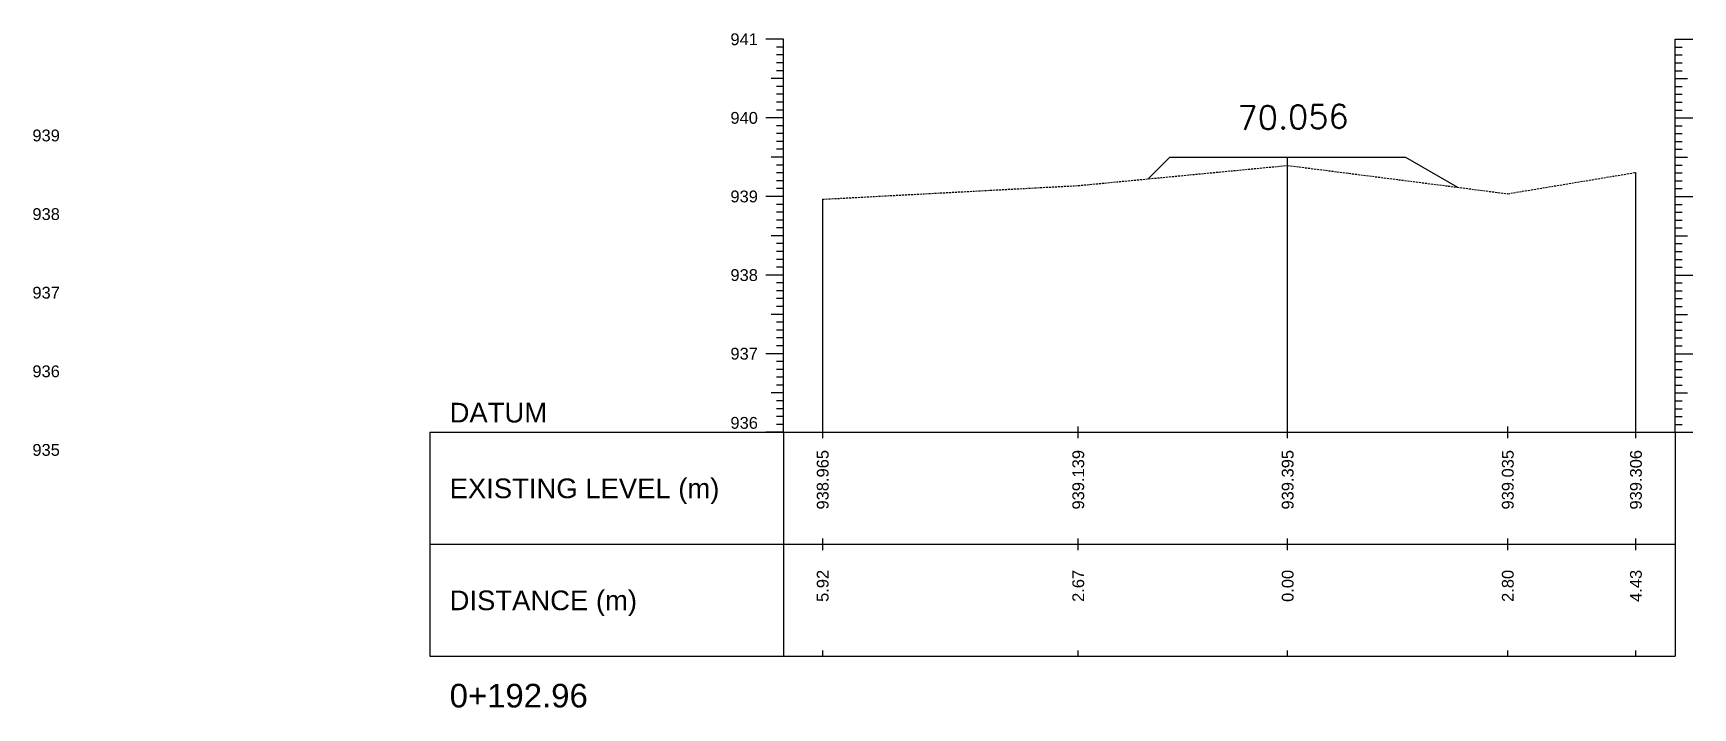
# Model space of a CAD drawing. Header units: millimetres. Extents: x 1849 to 4221, y 1726 to 2718.
# Drawn here: x 2060 to 2271.3, y 1794.6 to 1880.4 of the extents above; entities that cross this region are included whole.
import ezdxf
from ezdxf.enums import TextEntityAlignment as Align

# ---------------------------------------------------------------- set-up
doc = ezdxf.new("R2010")
doc.units = ezdxf.units.MM
doc.linetypes.add('CENTER', pattern=[2, 1.25, -0.25, 0.25, -0.25])
doc.linetypes.add('HIDDEN', pattern=[0.375, 0.25, -0.125])
for name, color, linetype in [('CL', 6, 'CENTER'), ('CS_Drawing', 7, 'Continuous'), ('GL', 3, 'HIDDEN')]:
    doc.layers.add(name, color=color, linetype=linetype)
doc.styles.add('romans', font='romans.shx')
doc.styles.get("Standard").update_dxf_attribs({"font": 'arial.ttf'})

msp = doc.modelspace()

# ---------------------------------------------------------------- linework, layer by layer
for p, q in [((2204.7, 1864.63), (2201.94, 1861.87)), ((2204.7, 1864.63), (2234.7, 1864.63)), ((2219.7, 1829.63), (2219.7, 1864.63)), ((2219.7, 1864.63), (2219.7, 1864.63)), ((2234.7, 1864.63), (2241.33, 1860.8))]:
    msp.add_line(p, q)
at = {"layer": 'CL', "ltscale": 10}
msp.add_line((2219.7, 1834.63), (2219.7, 1864.63), dxfattribs=at)
at = {"layer": 'CS_Drawing'}
for p, q in [((2155.5, 1879.63), (2153.25, 1879.63)), ((2155.5, 1879.63), (2153.92, 1879.63)), ((2155.5, 1879.63), (2154.6, 1879.63)), ((2155.5, 1878.63), (2154.6, 1878.63)), ((2155.5, 1829.63), (2155.5, 1879.63)), ((2269.04, 1879.63), (2271.29, 1879.63)), ((2269.04, 1879.63), (2270.61, 1879.63)), ((2269.04, 1879.63), (2269.94, 1879.63)), ((2269.04, 1829.63), (2269.04, 1879.63)), ((2269.04, 1878.63), (2269.94, 1878.63)), ((2155.5, 1877.63), (2154.6, 1877.63)), ((2155.5, 1876.63), (2154.6, 1876.63)), ((2269.04, 1877.63), (2269.94, 1877.63)), ((2269.04, 1876.63), (2269.94, 1876.63)), ((2155.5, 1874.63), (2153.92, 1874.63)), ((2155.5, 1875.63), (2154.6, 1875.63)), ((2155.5, 1874.63), (2154.6, 1874.63)), ((2269.04, 1875.63), (2269.94, 1875.63)), ((2269.04, 1874.63), (2270.61, 1874.63)), ((2269.04, 1874.63), (2269.94, 1874.63)), ((2155.5, 1873.63), (2154.6, 1873.63)), ((2155.5, 1872.63), (2154.6, 1872.63)), ((2269.04, 1873.63), (2269.94, 1873.63)), ((2269.04, 1872.63), (2269.94, 1872.63)), ((2155.5, 1871.63), (2154.6, 1871.63)), ((2155.5, 1870.63), (2154.6, 1870.63)), ((2269.04, 1871.63), (2269.94, 1871.63)), ((2269.04, 1870.63), (2269.94, 1870.63)), ((2155.5, 1869.63), (2153.25, 1869.63)), ((2155.5, 1869.63), (2153.92, 1869.63)), ((2155.5, 1869.63), (2154.6, 1869.63)), ((2155.5, 1868.63), (2154.6, 1868.63)), ((2269.04, 1869.63), (2271.29, 1869.63)), ((2269.04, 1869.63), (2270.61, 1869.63)), ((2269.04, 1869.63), (2269.94, 1869.63)), ((2269.04, 1868.63), (2269.94, 1868.63)), ((2155.5, 1867.63), (2154.6, 1867.63)), ((2155.5, 1866.63), (2154.6, 1866.63)), ((2269.04, 1867.63), (2269.94, 1867.63)), ((2269.04, 1866.63), (2269.94, 1866.63)), ((2155.5, 1864.63), (2153.92, 1864.63)), ((2155.5, 1865.63), (2154.6, 1865.63)), ((2155.5, 1864.63), (2154.6, 1864.63)), ((2269.04, 1865.63), (2269.94, 1865.63)), ((2269.04, 1864.63), (2270.61, 1864.63)), ((2269.04, 1864.63), (2269.94, 1864.63)), ((2155.5, 1863.63), (2154.6, 1863.63)), ((2155.5, 1862.63), (2154.6, 1862.63)), ((2155.5, 1861.63), (2154.6, 1861.63)), ((2264.04, 1829.63), (2264.04, 1862.69)), ((2269.04, 1863.63), (2269.94, 1863.63)), ((2269.04, 1862.63), (2269.94, 1862.63)), ((2269.04, 1861.63), (2269.94, 1861.63)), ((2155.5, 1859.63), (2153.25, 1859.63)), ((2155.5, 1859.63), (2153.92, 1859.63)), ((2155.5, 1860.63), (2154.6, 1860.63)), ((2155.5, 1859.63), (2154.6, 1859.63)), ((2269.04, 1860.63), (2269.94, 1860.63)), ((2269.04, 1859.63), (2271.29, 1859.63)), ((2269.04, 1859.63), (2270.61, 1859.63)), ((2269.04, 1859.63), (2269.94, 1859.63)), ((2155.5, 1858.63), (2154.6, 1858.63)), ((2155.5, 1857.63), (2154.6, 1857.63)), ((2160.5, 1829.63), (2160.5, 1859.28)), ((2269.04, 1858.63), (2269.94, 1858.63)), ((2269.04, 1857.63), (2269.94, 1857.63)), ((2155.5, 1856.63), (2154.6, 1856.63)), ((2155.5, 1855.63), (2154.6, 1855.63)), ((2269.04, 1856.63), (2269.94, 1856.63)), ((2269.04, 1855.63), (2269.94, 1855.63)), ((2155.5, 1854.63), (2153.92, 1854.63)), ((2155.5, 1854.63), (2154.6, 1854.63)), ((2155.5, 1853.63), (2154.6, 1853.63)), ((2269.04, 1854.63), (2270.61, 1854.63)), ((2269.04, 1854.63), (2269.94, 1854.63)), ((2269.04, 1853.63), (2269.94, 1853.63)), ((2155.5, 1852.63), (2154.6, 1852.63)), ((2155.5, 1851.63), (2154.6, 1851.63)), ((2269.04, 1852.63), (2269.94, 1852.63)), ((2269.04, 1851.63), (2269.94, 1851.63)), ((2155.5, 1849.63), (2153.25, 1849.63)), ((2155.5, 1849.63), (2153.92, 1849.63)), ((2155.5, 1850.63), (2154.6, 1850.63)), ((2155.5, 1849.63), (2154.6, 1849.63)), ((2269.04, 1850.63), (2269.94, 1850.63)), ((2269.04, 1849.63), (2271.29, 1849.63)), ((2269.04, 1849.63), (2270.61, 1849.63)), ((2269.04, 1849.63), (2269.94, 1849.63)), ((2155.5, 1848.63), (2154.6, 1848.63)), ((2155.5, 1847.63), (2154.6, 1847.63)), ((2269.04, 1848.63), (2269.94, 1848.63)), ((2269.04, 1847.63), (2269.94, 1847.63)), ((2155.5, 1846.63), (2154.6, 1846.63)), ((2155.5, 1845.63), (2154.6, 1845.63)), ((2269.04, 1846.63), (2269.94, 1846.63)), ((2269.04, 1845.63), (2269.94, 1845.63)), ((2155.5, 1844.63), (2153.92, 1844.63)), ((2155.5, 1844.63), (2154.6, 1844.63)), ((2155.5, 1843.63), (2154.6, 1843.63)), ((2155.5, 1842.63), (2154.6, 1842.63)), ((2269.04, 1844.63), (2270.61, 1844.63)), ((2269.04, 1844.63), (2269.94, 1844.63)), ((2269.04, 1843.63), (2269.94, 1843.63)), ((2269.04, 1842.63), (2269.94, 1842.63)), ((2155.5, 1841.63), (2154.6, 1841.63)), ((2155.5, 1840.63), (2154.6, 1840.63)), ((2269.04, 1841.63), (2269.94, 1841.63)), ((2269.04, 1840.63), (2269.94, 1840.63)), ((2155.5, 1839.63), (2153.25, 1839.63)), ((2155.5, 1839.63), (2153.92, 1839.63)), ((2155.5, 1839.63), (2154.6, 1839.63)), ((2155.5, 1838.63), (2154.6, 1838.63)), ((2269.04, 1839.63), (2271.29, 1839.63)), ((2269.04, 1839.63), (2270.61, 1839.63)), ((2269.04, 1839.63), (2269.94, 1839.63)), ((2269.04, 1838.63), (2269.94, 1838.63)), ((2155.5, 1837.63), (2154.6, 1837.63)), ((2155.5, 1836.63), (2154.6, 1836.63)), ((2269.04, 1837.63), (2269.94, 1837.63)), ((2269.04, 1836.63), (2269.94, 1836.63)), ((2155.5, 1834.63), (2153.92, 1834.63)), ((2155.5, 1835.63), (2154.6, 1835.63)), ((2155.5, 1834.63), (2154.6, 1834.63)), ((2269.04, 1835.63), (2269.94, 1835.63)), ((2269.04, 1834.63), (2270.61, 1834.63)), ((2269.04, 1834.63), (2269.94, 1834.63)), ((2155.5, 1833.63), (2154.6, 1833.63)), ((2155.5, 1832.63), (2154.6, 1832.63)), ((2269.04, 1833.63), (2269.94, 1833.63)), ((2269.04, 1832.63), (2269.94, 1832.63)), ((2155.5, 1831.63), (2154.6, 1831.63)), ((2155.5, 1830.63), (2154.6, 1830.63)), ((2160.5, 1828.88), (2160.5, 1830.38)), ((2193.04, 1828.88), (2193.04, 1830.38)), ((2219.7, 1828.88), (2219.7, 1830.38)), ((2247.73, 1828.88), (2247.73, 1830.38)), ((2264.04, 1828.88), (2264.04, 1830.38)), ((2269.04, 1831.63), (2269.94, 1831.63)), ((2269.04, 1830.63), (2269.94, 1830.63)), ((2110.5, 1829.63), (2155.5, 1829.63)), ((2110.5, 1829.63), (2110.5, 1801.13)), ((2155.5, 1829.63), (2153.25, 1829.63)), ((2155.5, 1829.63), (2153.92, 1829.63)), ((2155.5, 1829.63), (2154.6, 1829.63)), ((2155.5, 1829.63), (2269.04, 1829.63)), ((2155.5, 1829.63), (2155.5, 1801.13)), ((2269.04, 1829.63), (2271.29, 1829.63)), ((2269.04, 1829.63), (2270.61, 1829.63)), ((2269.04, 1829.63), (2269.94, 1829.63)), ((2269.04, 1829.63), (2269.04, 1801.13)), ((2110.5, 1815.38), (2155.5, 1815.38)), ((2155.5, 1815.38), (2269.04, 1815.38)), ((2155.5, 1815.38), (2269.04, 1815.38)), ((2160.5, 1814.63), (2160.5, 1816.13)), ((2193.04, 1814.63), (2193.04, 1816.13)), ((2219.7, 1814.63), (2219.7, 1816.13)), ((2247.73, 1814.63), (2247.73, 1816.13)), ((2264.04, 1814.63), (2264.04, 1816.13)), ((2110.5, 1801.13), (2155.5, 1801.13)), ((2155.5, 1801.13), (2269.04, 1801.13)), ((2160.5, 1801.13), (2160.5, 1801.88)), ((2193.04, 1801.13), (2193.04, 1801.88)), ((2219.7, 1801.13), (2219.7, 1801.88)), ((2247.73, 1801.13), (2247.73, 1801.88)), ((2264.04, 1801.13), (2264.04, 1801.88))]:
    msp.add_line(p, q, dxfattribs=at)
at = {"layer": 'GL'}
msp.add_lwpolyline([(2160.5, 1859.28), (2193.04, 1861.02), (2219.7, 1863.58), (2247.73, 1859.98), (2264.04, 1862.69)], dxfattribs=at)

# ---------------------------------------------------------------- texts
at = {"style": 'romans'}
msp.add_text('70.056', height=2.999, rotation=0.9704, dxfattribs=at).set_placement((2213.35, 1868.11))
at = {"layer": 'CS_Drawing'}
for s, p in [('941', (2152.25, 1879.63)), ('940', (2152.25, 1869.63)), ('939', (2152.25, 1859.63)), ('938', (2152.25, 1849.63)), ('937', (2152.25, 1839.63))]:
    msp.add_text(s, height=1.5, dxfattribs=at).set_placement(p, align=Align.MIDDLE_RIGHT)
for s, height, p in [('939', 1.5, (2059.88, 1867.39)), ('938', 1.5, (2059.88, 1857.39)), ('937', 1.5, (2059.88, 1847.39)), ('936', 1.5, (2059.88, 1837.39)), ('DATUM', 2.5, (2113, 1832.13)), ('935', 1.5, (2059.88, 1827.39)), ('935', 1.5, (2059.88, 1827.39)), ('EXISTING LEVEL (m)', 2.5, (2113, 1822.5)), ('DISTANCE (m)', 2.5, (2113, 1808.25)), ('0+192.96', 3, (2113, 1796.13))]:
    msp.add_text(s, height=height, dxfattribs=at).set_placement(p, align=Align.MIDDLE_LEFT)
msp.add_text('936', height=1.5, dxfattribs=at).set_placement((2152.25, 1830.08), align=Align.RIGHT)
for s, p in [('938.965', (2160.5, 1827.38)), ('939.139', (2193.04, 1827.38)), ('939.395', (2219.7, 1827.38)), ('939.035', (2247.73, 1827.38)), ('939.306', (2264.04, 1827.38)), ('5.92', (2160.5, 1812.13)), ('2.67', (2193.04, 1812.13)), ('0.00', (2219.7, 1812.13)), ('2.80', (2247.73, 1812.13)), ('4.43', (2264.04, 1812.13))]:
    msp.add_text(s, height=1.5, rotation=90, dxfattribs=at).set_placement(p, align=Align.MIDDLE_RIGHT)

doc.saveas('drawing.dxf')
